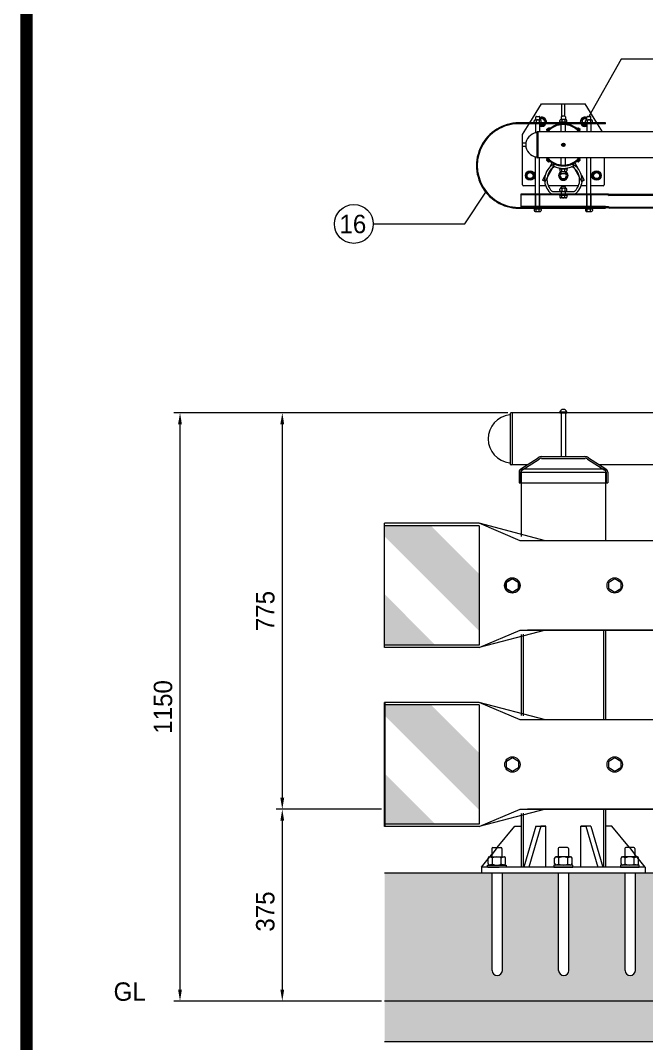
# Model space of a CAD drawing. Header units: millimetres. Extents: x 52484 to 62576, y 42216 to 49344.
# Drawn here: x 52772 to 53996, y 45557 to 47557 of the extents above; entities that cross this region are included whole.
import ezdxf
from ezdxf.enums import TextEntityAlignment as Align

# ---------------------------------------------------------------- set-up
doc = ezdxf.new("R2010")
doc.units = ezdxf.units.MM
doc.header["$MEASUREMENT"] = 0
doc.layers.get('0').update_dxf_attribs({"lineweight": 13})
for name, color, linetype in [('CX-BORD', 3, 'Continuous'), ('CX-BORD-LIN1', 4, 'Continuous'), ('CX-BORD-TEX1', 7, 'Continuous'), ('CX-BORD-TEX2', 6, 'Continuous'), ('CX-BORD-TEX3', 4, 'Continuous'), ('D3', 7, 'Continuous')]:
    doc.layers.add(name, color=color, linetype=linetype)
for name, color, linetype, lineweight in [('레일보강판', 7, 'Continuous', 13), ('반사지', 2, 'Continuous', 9), ('숨은선', 252, 'Continuous', 9), ('지시선', 1, 'Continuous', 9)]:
    doc.layers.add(name, color=color, linetype=linetype, lineweight=lineweight)
doc.styles.add('T25', font='')
doc.styles.add('TB_TEXT', font='')
doc.styles.get('T25').set_extended_font_data('Dotum')
doc.styles.get('TB_TEXT').set_extended_font_data('Gulim')

# ---------------------------------------------------------------- blocks, each defined once
blk = doc.blocks.new('CXBLKA1')
at = {"layer": 'CX-BORD-LIN1', "const_width": 2}
blk.add_lwpolyline([(821, 20), (25, 20), (25, 574), (821, 574)], close=True, dxfattribs=at)
at = {"layer": 'CX-BORD-TEX1', "style": 'T25'}
blk.add_attdef('UD_TITLE', text='', height=10, dxfattribs=at).set_placement((423, 553), align=Align.MIDDLE_CENTER)
at = {"layer": 'CX-BORD-TEX1', "style": 'T25', "width": 0.8, "flags": 4}
blk.add_attdef('EI_NAME', (69.69, 43.65), '', height=6, dxfattribs=at)
at = {"layer": 'CX-BORD-TEX1', "style": 'T25', "flags": 4}
blk.add_attdef('CI_NAME', text='', height=5, dxfattribs=at).set_placement((85, 28), align=Align.MIDDLE_CENTER)
at = {"layer": 'CX-BORD-TEX2', "style": 'T25'}
blk.add_attdef('PI_CNAME', text='', height=5, dxfattribs=at).set_placement((40, 552), align=Align.BOTTOM_LEFT)
blk.add_attdef('UD_SUBTITLE', text='', height=7, dxfattribs=at).set_placement((423, 538), align=Align.MIDDLE_CENTER)
at = {"layer": 'CX-BORD-TEX3', "style": 'T25'}
blk.add_attdef('UD_CDNAME', text='', height=4, dxfattribs=at).set_placement((42, 544), align=Align.BOTTOM_LEFT)
at = {"layer": 'CX-BORD-TEX3'}
for tag, height, style, p in [('DC_RNUM4', 3, 'T25', (320, 52)), ('DC_RDATE4', 3.5, 'T25', (353, 52.5)), ('DC_RAPP4', 3.5, 'T25', (510, 52.5)), ('DC_RCHK4', 3.5, 'T25', (550, 52.5)), ('DC_RDGN4', 3.5, 'T25', (590, 52.5)), ('PI_TITLE', 4.5, 'T25', (243, 50)), ('UD_CDIST', 4.5, 'T25', (676, 50)), ('DC_RDATE3', 3.5, 'T25', (353, 45.4)), ('DC_RAPP3', 3.5, 'T25', (510, 45.4)), ('DC_RCHK3', 3.5, 'T25', (550, 45.4)), ('DC_RDGN3', 3.5, 'T25', (590, 45.4)), ('FI_NAME', 4.5, 'T25', (781, 44.87)), ('DC_RNUM3', 3, 'T25', (320, 45)), ('PI_CDNAME', 4.5, 'T25', (243, 38)), ('DC_RDATE2', 3.5, 'T25', (353, 38.5)), ('DC_RAPP2', 3.5, 'T25', (510, 38.5)), ('DC_RCHK2', 3.5, 'T25', (550, 38.5)), ('DC_RDGN2', 3.5, 'T25', (590, 38.5)), ('DA_HSCALE', 4.5, 'T25', (658.5, 38)), ('DA_VSCALE', 4.5, 'T25', (693, 38)), ('DI_TITLE', 4.5, 'T25', (781, 37.87)), ('DC_RNUM2', 3, 'T25', (320, 38)), ('DC_RNUM1', 3, 'T25', (320, 31)), ('DC_RDATE1', 3.5, 'T25', (353, 31.5)), ('DC_RAPP1', 3.5, 'T25', (510, 31.5)), ('DC_RCHK1', 3.5, 'TB_TEXT', (550, 31.5)), ('DC_RDGN1', 3.5, 'TB_TEXT', (590, 31.5)), ('DI_SUBTITLE', 3.5, 'T25', (781, 30.87)), ('PA_CCLASS', 4.5, 'T25', (204, 26.5)), ('PI_STAGE', 4.5, 'T25', (283, 26.5)), ('DI_DRWNO', 4.5, 'T25', (676, 26.5))]:
    blk.add_attdef(tag, text='', height=height, dxfattribs=dict(at, style=style)).set_placement(p, align=Align.MIDDLE_CENTER)
at = {"layer": 'CX-BORD-TEX3', "style": 'T25'}
for tag, p in [('DC_RDES4', (377, 52.5)), ('DC_RDES3', (377, 45.4)), ('DC_RDES2', (377, 38.5)), ('DC_RDES1', (377, 31.5))]:
    blk.add_attdef(tag, text='', height=3.5, dxfattribs=at).set_placement(p, align=Align.MIDDLE_LEFT)
at = {"layer": 'CX-BORD-TEX3', "style": 'T25', "flags": 1}
for tag, p in [('PI_ID', (24, 16)), ('PI_CCODE', (31, 16)), ('PA_DSDATE', (47, 16)), ('PA_DEDATE', (64, 16)), ('PA_CSDATE', (81, 16)), ('PA_CEDATE', (98, 16)), ('PA_CFDATE', (114, 16)), ('EI_ENAME', (132, 16)), ('EI_DEPT', (146, 16)), ('EI_PERSON', (158, 16)), ('EI_EMAIL', (174, 16)), ('CI_CATEG', (189, 16)), ('CI_ROLE', (204, 16)), ('CI_ONAME', (216, 16)), ('CI_ADDR', (232, 16)), ('CI_TEL', (246, 16)), ('CI_FAX', (257, 16)), ('CI_HPADDR', (270, 16)), ('CI_CODE', (287, 16)), ('CI_DEPT', (300, 16)), ('CI_PERSON', (312, 16)), ('CI_EMAIL', (329, 16)), ('CI_PROLE', (342, 16)), ('DI_MANCODE', (357, 16)), ('DI_CATEG', (377, 16)), ('DI_LDATE', (392, 16)), ('DI_PCLASS', (407, 16)), ('DI_MMCLASS', (424, 16)), ('DI_MSCLASS', (443, 16)), ('DI_ECLASS', (462, 16)), ('DI_FNAME', (478, 16)), ('DC_ONAME', (493, 16)), ('DC_NNAME', (510, 16)), ('FI_CODE', (529, 16)), ('FI_CLASS', (545, 16)), ('FI_ICODE1', (563, 16)), ('FI_ICODE2', (581, 16)), ('------------', (597, 16))]:
    blk.add_attdef(tag, p, '', height=2, dxfattribs=at)

msp = doc.modelspace()

# ---------------------------------------------------------------- hatches: boundary and pattern name
at = {"layer": '반사지', "lineweight": 9}
h = msp.add_hatch(color=256, dxfattribs=at)
h.paths.add_polyline_path([(53583.3, 46335.8), (53484, 46335.8), (53484, 46435.2)])
h.paths.add_polyline_path([(53484, 46568.8), (53575, 46568.8), (53669, 46474.7), (53669, 46363.3), (53484, 46548.3)])
h = msp.add_hatch(color=256, dxfattribs=at)
h.paths.add_polyline_path([(53583.3, 45985.8), (53484, 45985.8), (53484, 46085.2)])
h.paths.add_polyline_path([(53484, 46218.8), (53575, 46218.8), (53669, 46124.7), (53669, 46013.3), (53484, 46198.3)])
at = {"layer": '숨은선'}
h = msp.add_hatch(dxfattribs=at)
h.set_pattern_fill('AR-CONC', color=256, scale=30, style=0)
h.set_pattern_definition([(50, (984.88, 24472.34), (215.17805, -18.82564), [22.5, -247.5]), (355, (984.88, 24472.34), (-41.6254, 225.65764), [18, -198]), (100.45144, (1002.82, 24470.77), (173.55265, 206.832), [19.12206, -210.3426]), (46.1842, (984.88, 24532.34), (320.1724, -49.6558), [33.75, -371.25]), (96.63564, (1011.57, 24528.2), (280.3986, 292.2356), [28.6831, -315.5141]), (351.18416, (984.9, 24532.34), (280.3986, 292.2356), [27, -297]), (21, (1014.88, 24517.34), (179.0721, -120.78567), [22.5, -247.5]), (326, (1014.88, 24517.34), (72.9946, 217.545), [18, -198]), (71.45144, (1029.8, 24507.27), (252.0667, 96.75935), [19.12206, -210.3426]), (37.5, (984.885, 24472.34), (3.64796, 99.86816), [0, -195.6, 0, -201, 0, -198.75]), (7.5, (984.88, 24472.34), (78.92086, 118.32351), [0, -114.6, 0, -191.1, 0, -75.75]), (327.5, (917.985, 24472.34), (160.14673, -6.76646), [0, -75, 0, -234, 0, -310.5]), (317.5, (887.98, 24472.34), (174.95585, 30.0315), [0, -97.5, 0, -155.4, 0, -220.5])])
edge = h.paths.add_edge_path()
edge.add_line((56356.5, 45889.8), (53974.4, 45889.8))
edge.add_line((53974.4, 45889.8), (53974.4, 45699.8))
edge.add_arc((53964.4, 45699.8), 10, 180, 360, ccw=False)
edge.add_line((53954.4, 45699.8), (53954.4, 45889.8))
edge.add_line((53954.4, 45889.8), (53844.4, 45889.8))
edge.add_line((53844.4, 45889.8), (53844.4, 45699.8))
edge.add_arc((53834.4, 45699.8), 10, 180, 360, ccw=False)
edge.add_line((53824.4, 45699.8), (53824.4, 45889.8))
edge.add_line((53824.4, 45889.8), (53714.4, 45889.8))
edge.add_line((53714.4, 45889.8), (53714.4, 45699.8))
edge.add_arc((53704.4, 45699.8), 10, 180, 360, ccw=False)
edge.add_line((53694.4, 45699.8), (53694.4, 45889.8))
edge.add_line((53694.4, 45889.8), (53484, 45889.8))
edge.add_line((53484, 45889.8), (53484, 45639.8))
edge.add_line((53484, 45639.8), (56356.5, 45639.8))
edge.add_line((56356.5, 45639.8), (56356.5, 45889.8))
edge = h.paths.add_edge_path()
edge.add_line((56694.4, 45889.8), (56356.5, 45889.8))
edge.add_line((56356.5, 45889.8), (56356.5, 45639.8))
edge.add_line((56356.5, 45639.8), (60534.5, 45639.8))
edge.add_line((60534.5, 45639.8), (60534.5, 45889.8))
edge.add_line((60534.5, 45889.8), (56974.4, 45889.8))
edge.add_line((56974.4, 45889.8), (56974.4, 45699.8))
edge.add_arc((56964.4, 45699.8), 10, 180, 360, ccw=False)
edge.add_line((56954.4, 45699.8), (56954.4, 45889.8))
edge.add_line((56954.4, 45889.8), (56844.4, 45889.8))
edge.add_line((56844.4, 45889.8), (56844.4, 45699.8))
edge.add_arc((56834.4, 45699.8), 10, 180, 360, ccw=False)
edge.add_line((56824.4, 45699.8), (56824.4, 45889.8))
edge.add_line((56824.4, 45889.8), (56714.4, 45889.8))
edge.add_line((56714.4, 45889.8), (56714.4, 45699.8))
edge.add_arc((56704.4, 45699.8), 10, 180, 360, ccw=False)
edge.add_line((56694.4, 45699.8), (56694.4, 45889.8))
h = msp.add_hatch(dxfattribs=at)
h.set_pattern_fill('ANSI36', color=256, scale=150, style=0)
h.set_pattern_definition([(45, (984.885, 24472.338), (9.943689, 36.4601934), [46.875, -9.375, 0, -9.375])])
h.paths.add_polyline_path([(60534.5, 45639.8), (56356.5, 45639.8), (56356.5, 45559.8), (60534.5, 45559.8)])
h.paths.add_polyline_path([(53484, 45639.8), (53484, 45559.8), (56356.5, 45559.8), (56356.5, 45639.8)])

# ---------------------------------------------------------------- linework, layer by layer
at = {"color": 7}
for p, q in [((53767.9, 47356.6, 0), (53791.1, 47393.7, 0)), ((53791.1, 47393.7, 0), (53876.1, 47393.7, 0)), ((53830.6, 47369.4, 0), (53830.6, 47393.7, 0)), ((53830.6, 47393.7, 0), (53836.6, 47393.7, 0)), ((53836.6, 47369.4, 0), (53836.6, 47393.7, 0)), ((53899.3, 47356.6, 0), (53876.1, 47393.7, 0)), ((53795.4, 47366.2, 0), (53787.5, 47366.2, 0)), ((53799.8, 47358.7, 0), (53795.4, 47366.2, 0)), ((53838.6, 47363.1, 0), (53828.7, 47363.1, 0)), ((53829.6, 47368.4, 0), (53831.1, 47369.9, 0)), ((53829.6, 47368.4, 0), (53829.6, 47363.1, 0)), ((53836.1, 47369.9, 0), (53831.1, 47369.9, 0)), ((53837.6, 47368.4, 0), (53836.1, 47369.9, 0)), ((53837.6, 47368.4, 0), (53837.6, 47363.1, 0)), ((53867.4, 47358.7, 0), (53871.8, 47366.2, 0)), ((53871.8, 47366.2, 0), (53879.5, 47366.2, 0)), ((53753.6, 47333.7, 0), (53766.9, 47355, 0)), ((53787.5, 47351.2, 0), (53795.4, 47351.2, 0)), ((53795.4, 47351.2, 0), (53797.6, 47355, 0)), ((53798.5, 47356.6, 0), (53799.8, 47358.7, 0)), ((53800.9, 47343.6, 0), (53803.9, 47346.6, 0)), ((53801.9, 47341.8, 0), (53800.9, 47342.8, 0)), ((53802.9, 47342.8, 0), (53801.8, 47344, 0)), ((53801.9, 47341.8, 0), (53805.7, 47345.6, 0)), ((53804.6, 47344.5, 0), (53803.5, 47345.7, 0)), ((53805.7, 47345.6, 0), (53804.7, 47346.6, 0)), ((53807.6, 47347, 0), (53808.2, 47346.2, 0)), ((53841.1, 47358.1, 0), (53826.1, 47358.1, 0)), ((53826.1, 47358.1, 0), (53826.1, 47356.6, 0)), ((53826.1, 47356.6, 0), (53841.1, 47356.6, 0)), ((53826.9, 47358.9, 0), (53826.9, 47361.3, 0)), ((53829.6, 47354.8, 0), (53829.6, 47355, 0)), ((53829.6, 47339.1, 0), (53829.6, 47353.2, 0)), ((53830.6, 47362.2, 0), (53830.6, 47358.1, 0)), ((53830.6, 47356.6, 0), (53836.6, 47356.6, 0)), ((53836.8, 47362.2, 0), (53836.8, 47358.1, 0)), ((53837.6, 47354.8, 0), (53837.6, 47355, 0)), ((53837.6, 47339.1, 0), (53837.6, 47353.2, 0)), ((53840.4, 47358.9, 0), (53840.4, 47361.3, 0)), ((53841.1, 47356.6, 0), (53841.1, 47358.1, 0)), ((53859.6, 47347, 0), (53859, 47346.2, 0)), ((53861.5, 47345.6, 0), (53862.5, 47346.6, 0)), ((53865.3, 47341.8, 0), (53861.5, 47345.6, 0)), ((53862.6, 47344.5, 0), (53863.7, 47345.7, 0)), ((53866.3, 47343.6, 0), (53863.3, 47346.6, 0)), ((53864.3, 47342.8, 0), (53865.4, 47344, 0)), ((53865.3, 47341.8, 0), (53866.3, 47342.8, 0)), ((53868.6, 47356.6, 0), (53867.4, 47358.7, 0)), ((53871.8, 47351.2, 0), (53869.6, 47355, 0)), ((53879.2, 47351.2, 0), (53871.8, 47351.2, 0)), ((53910.2, 47339.1, 0), (53900.3, 47355, 0)), ((53753.6, 47235.7, 0), (53753.6, 47333.7, 0)), ((53800.5, 47340, 0), (53801.3, 47339.4, 0)), ((53866.7, 47340, 0), (53865.9, 47339.4, 0)), ((53760.3, 47316.7, 0), (53753.6, 47316.7, 0)), ((53753.6, 47310.7, 0), (53753.6, 47316.7, 0)), ((53760.3, 47310.7, 0), (53753.6, 47310.7, 0)), ((53800.5, 47287.4, 0), (53801.3, 47288, 0)), ((53801.9, 47285.6, 0), (53800.9, 47284.6, 0)), ((53800.9, 47283.7, 0), (53803.9, 47280.8, 0)), ((53802.9, 47284.5, 0), (53801.8, 47283.4, 0)), ((53801.9, 47285.6, 0), (53805.7, 47281.8, 0)), ((53804.6, 47282.8, 0), (53803.5, 47281.7, 0)), ((53829.6, 47274.2, 0), (53829.6, 47288.3, 0)), ((53837.6, 47274.2, 0), (53837.6, 47288.3, 0)), ((53865.3, 47285.6, 0), (53861.5, 47281.8, 0)), ((53862.6, 47282.8, 0), (53863.7, 47281.7, 0)), ((53866.3, 47283.7, 0), (53863.3, 47280.8, 0)), ((53864.3, 47284.5, 0), (53865.4, 47283.4, 0)), ((53865.3, 47285.6, 0), (53866.3, 47284.6, 0)), ((53866.7, 47287.4, 0), (53865.9, 47288, 0)), ((53913.6, 47288.3, 0), (53913.6, 47235.7, 0)), ((53811.8, 47267.7, 0), (53802, 47249.7, 0)), ((53805.7, 47281.8, 0), (53804.7, 47280.8, 0)), ((53811.3, 47278.8, 0), (53805.6, 47268.2, 0)), ((53807.6, 47280.3, 0), (53808.2, 47281.1, 0)), ((53816.3, 47276.2, 0), (53816, 47275.5, 0)), ((53826.1, 47267.6, 0), (53841.1, 47267.6, 0)), ((53826.1, 47266.1, 0), (53826.1, 47267.6, 0)), ((53841.1, 47266.1, 0), (53826.1, 47266.1, 0)), ((53826.9, 47265.3, 0), (53826.9, 47262.9, 0)), ((53829.6, 47267.6, 0), (53829.6, 47267.8, 0)), ((53830.6, 47262, 0), (53830.6, 47266.1, 0)), ((53836.8, 47262, 0), (53836.8, 47266.1, 0)), ((53837.6, 47267.6, 0), (53837.6, 47267.8, 0)), ((53840.4, 47265.3, 0), (53840.4, 47262.9, 0)), ((53841.1, 47267.6, 0), (53841.1, 47266.1, 0)), ((53850.9, 47276.2, 0), (53851.2, 47275.5, 0)), ((53855.4, 47267.7, 0), (53865.2, 47249.7, 0)), ((53855.9, 47278.8, 0), (53861.6, 47268.2, 0)), ((53859.6, 47280.3, 0), (53859, 47281.1, 0)), ((53861.5, 47281.8, 0), (53862.5, 47280.8, 0)), ((53764.3, 47261.2, 0), (53759.9, 47253.7, 0)), ((53759.9, 47253.7, 0), (53764.3, 47246.2, 0)), ((53772.9, 47261.2, 0), (53764.3, 47261.2, 0)), ((53764.3, 47246.2, 0), (53772.9, 47246.2, 0)), ((53777.3, 47253.7, 0), (53772.9, 47261.2, 0)), ((53772.9, 47246.2, 0), (53777.3, 47253.7, 0)), ((53798.2, 47254.6, 0), (53792.9, 47244.8, 0)), ((53797, 47242.5, 0), (53792.9, 47244.8, 0)), ((53824.9, 47253.7, 0), (53829.2, 47261.1, 0)), ((53829.3, 47246.2, 0), (53824.9, 47253.7, 0)), ((53838.6, 47261.1, 0), (53828.7, 47261.1, 0)), ((53837.9, 47246.2, 0), (53829.3, 47246.2, 0)), ((53829.6, 47258.6, 0), (53829.6, 47261.1, 0)), ((53829.6, 47258.6, 0), (53831.1, 47257.1, 0)), ((53836.1, 47257.1, 0), (53831.1, 47257.1, 0)), ((53837.6, 47258.6, 0), (53836.1, 47257.1, 0)), ((53837.6, 47258.6, 0), (53837.6, 47261.1, 0)), ((53842.3, 47253.7, 0), (53837.9, 47246.2, 0)), ((53838, 47261.1, 0), (53842.3, 47253.7, 0)), ((53869, 47254.6, 0), (53874.3, 47244.8, 0)), ((53870.2, 47242.5, 0), (53874.3, 47244.8, 0)), ((53889.9, 47253.7, 0), (53894.3, 47261.2, 0)), ((53894.3, 47246.2, 0), (53889.9, 47253.7, 0)), ((53894.3, 47261.2, 0), (53902.9, 47261.2, 0)), ((53902.9, 47246.2, 0), (53894.3, 47246.2, 0)), ((53902.9, 47261.2, 0), (53907.3, 47253.7, 0)), ((53907.3, 47253.7, 0), (53902.9, 47246.2, 0)), ((53779.5, 47233.7, 0), (53755.6, 47233.7, 0)), ((53798.8, 47233.7, 0), (53787.5, 47233.7, 0)), ((53863.3, 47233.7, 0), (53803.9, 47233.7, 0)), ((53826.8, 47224.5, 0), (53826.8, 47226.9, 0)), ((53838.5, 47228.7, 0), (53828.6, 47228.7, 0)), ((53829.6, 47228.7, 0), (53829.6, 47230.8, 0)), ((53830.5, 47227.8, 0), (53830.5, 47223.6, 0)), ((53836.1, 47232.3, 0), (53831.1, 47232.3, 0)), ((53836.7, 47227.8, 0), (53836.7, 47223.6, 0)), ((53837.6, 47228.7, 0), (53837.6, 47230.8, 0)), ((53840.3, 47224.5, 0), (53840.3, 47226.9, 0)), ((53879.2, 47233.7, 0), (53868.3, 47233.7, 0)), ((53911.6, 47233.7, 0), (53887.2, 47233.7, 0))]:
    msp.add_line(p, q, dxfattribs=at)
for p, q in [((53778.6, 47362.6, 0), (53788.5, 47362.6, 0)), ((53779.5, 47362.6, 0), (53779.5, 47367.9, 0)), ((53781, 47369.4, 0), (53786, 47369.4, 0)), ((53787.5, 47362.6, 0), (53787.5, 47367.9, 0)), ((53878.6, 47362.6, 0), (53888.5, 47362.6, 0)), ((53879.5, 47362.6, 0), (53879.5, 47367.9, 0)), ((53881, 47369.4, 0), (53886, 47369.4, 0)), ((53887.5, 47362.6, 0), (53887.5, 47367.9, 0)), ((53916.1, 47355, 0), (53751.1, 47355, 0)), ((53916.1, 47356.6, 0), (53752.1, 47356.6, 0)), ((53776.8, 47358.4, 0), (53776.8, 47360.8, 0)), ((53779.2, 47355, 0), (53779.2, 47337, 0)), ((53780.4, 47361.7, 0), (53780.4, 47357.4, 0)), ((53786.6, 47361.7, 0), (53786.6, 47357.4, 0)), ((53787.2, 47355, 0), (53787.2, 47339.1, 0)), ((53790.3, 47358.4, 0), (53790.3, 47360.8, 0)), ((53876.8, 47358.4, 0), (53876.8, 47360.8, 0)), ((53879.2, 47355, 0), (53879.2, 47339.1, 0)), ((53880.4, 47361.7, 0), (53880.4, 47357.4, 0)), ((53886.6, 47361.7, 0), (53886.6, 47357.4, 0)), ((53887.2, 47355, 0), (53887.2, 47339.1, 0)), ((53890.3, 47358.4, 0), (53890.3, 47360.8, 0)), ((53916.1, 47355, 0), (53916.1, 47356.6, 0)), ((53781.5, 47338.1, 0), (53781.5, 47289.3, 0)), ((53781.5, 47337.9, 0), (53781.5, 47289.5, 0)), ((59884.7, 47339.1, 0), (53782.5, 47339.1, 0)), ((53783.6, 47339.1, 0), (53783.6, 47288.3, 0)), ((53800.4, 47340, 0), (53801.1, 47339.4, 0)), ((53779.2, 47218, 0), (53779.2, 47290.3, 0)), ((59884.7, 47288.3, 0), (53782.5, 47288.3, 0)), ((53787.2, 47218, 0), (53787.2, 47288.3, 0)), ((53879.2, 47218, 0), (53879.2, 47288.3, 0)), ((53887.2, 47218, 0), (53887.2, 47288.3, 0)), ((53812.6, 47222.7, 0), (53854.6, 47222.7, 0)), ((53751.1, 47191.4, 0), (53751.1, 47218, 0)), ((53751.1, 47218, 0), (53921, 47218, 0)), ((53812.6, 47218, 0), (53854.6, 47218, 0)), ((53921, 47218, 0), (53924, 47216.4, 0)), ((56743, 47216.4, 0), (53924, 47216.4, 0)), ((53751.1, 47191.4, 0), (53916, 47191.4, 0)), ((53752.1, 47189.8, 0), (53916, 47189.8, 0)), ((53776.1, 47189.8, 0), (53776.1, 47188.3, 0)), ((53776.1, 47189.8, 0), (53791.1, 47189.8, 0)), ((53776.1, 47188.3, 0), (53791.1, 47188.3, 0)), ((53776.8, 47187.5, 0), (53776.8, 47185.1, 0)), ((53778.6, 47183.3, 0), (53788.5, 47183.3, 0)), ((53780.4, 47184.1, 0), (53780.4, 47188.3, 0)), ((53786.6, 47184.1, 0), (53786.6, 47188.3, 0)), ((53790.3, 47187.5, 0), (53790.3, 47185.1, 0)), ((53791.1, 47189.8, 0), (53791.1, 47188.3, 0)), ((53876.1, 47189.8, 0), (53876.1, 47188.3, 0)), ((53876.1, 47189.8, 0), (53891.1, 47189.8, 0)), ((53876.1, 47188.3, 0), (53891.1, 47188.3, 0)), ((53876.8, 47187.5, 0), (53876.8, 47185.1, 0)), ((53878.6, 47183.3, 0), (53888.5, 47183.3, 0)), ((53880.4, 47184.1, 0), (53880.4, 47188.3, 0)), ((53886.6, 47184.1, 0), (53886.6, 47188.3, 0)), ((53890.3, 47187.5, 0), (53890.3, 47185.1, 0)), ((53891.1, 47189.8, 0), (53891.1, 47188.3, 0)), ((53916, 47191.4, 0), (53921, 47191.4, 0)), ((53916, 47191.4, 0), (53916, 47189.8, 0)), ((53921, 47191.4, 0), (53924, 47189.8, 0)), ((56743, 47189.8, 0), (53924, 47189.8, 0)), ((53729.3, 46787.8, 0), (53729.3, 46690.2, 0)), ((53729.3, 46787.3, 0), (53729.3, 46690.5, 0)), ((60534.5, 46789.8, 0), (53731.3, 46789.8, 0)), ((53733.6, 46789.8, 0), (53733.6, 46688.2, 0)), ((53791.5, 46704.1, 0), (53875.7, 46704.1, 0)), ((53762.6, 46688.2, 0), (53731.3, 46688.2, 0)), ((53750.7, 46680.6, 0), (53784.4, 46702, 0)), ((53882.8, 46702, 0), (53916.5, 46680.6, 0)), ((56762.6, 46688.2, 0), (53904.6, 46688.2, 0)), ((53746.9, 46673.7, 0), (53746.9, 46653.2, 0)), ((53751, 46669.8, 0), (53751, 46547.8, 0)), ((53916.2, 46669.8, 0), (53916.2, 46539.8, 0)), ((53920.3, 46673.7, 0), (53920.3, 46653.2, 0)), ((53746.9, 46653.2, 0), (53920.3, 46653.2, 0)), ((53751, 46651.8, 0), (53751, 46547.8, 0)), ((53916.2, 46651.7, 0), (53916.2, 46539.8, 0)), ((53484, 46330.8, 0), (53484, 46573.8, 0)), ((53669, 46568.8, 0), (53669, 46335.8, 0)), ((60506.8, 46539.8, 0), (53748.6, 46539.8, 0)), ((53721.9, 46459, 0), (53733.6, 46465.8, 0)), ((53721.9, 46459, 0), (53733.6, 46465.8, 0)), ((53722.3, 46459, 0), (53734, 46465.8, 0)), ((53722.3, 46459, 0), (53734, 46465.8, 0)), ((53733.6, 46465.8, 0), (53745.3, 46459, 0)), ((53733.6, 46465.8, 0), (53745.3, 46459, 0)), ((53734, 46465.8, 0), (53745.7, 46459, 0)), ((53734, 46465.8, 0), (53745.7, 46459, 0)), ((53922.3, 46459, 0), (53934, 46465.8, 0)), ((53922.3, 46459, 0), (53934, 46465.8, 0)), ((53922.3, 46459, 0), (53934, 46465.8, 0)), ((53922.3, 46459, 0), (53934, 46465.8, 0)), ((53934, 46465.8, 0), (53945.7, 46459, 0)), ((53934, 46465.8, 0), (53945.7, 46459, 0)), ((53934, 46465.8, 0), (53945.7, 46459, 0)), ((53934, 46465.8, 0), (53945.7, 46459, 0)), ((53721.9, 46445.5, 0), (53721.9, 46459, 0)), ((53721.9, 46445.5, 0), (53721.9, 46459, 0)), ((53733.6, 46438.8, 0), (53721.9, 46445.5, 0)), ((53733.6, 46438.8, 0), (53721.9, 46445.5, 0)), ((53722.3, 46445.5, 0), (53722.3, 46459, 0)), ((53722.3, 46445.5, 0), (53722.3, 46459, 0)), ((53734, 46438.8, 0), (53722.3, 46445.5, 0)), ((53734, 46438.8, 0), (53722.3, 46445.5, 0)), ((53745.3, 46445.5, 0), (53733.6, 46438.8, 0)), ((53745.3, 46445.5, 0), (53733.6, 46438.8, 0)), ((53745.7, 46445.5, 0), (53734, 46438.8, 0)), ((53745.7, 46445.5, 0), (53734, 46438.8, 0)), ((53745.3, 46459, 0), (53745.3, 46445.5, 0)), ((53745.3, 46459, 0), (53745.3, 46445.5, 0)), ((53745.7, 46459, 0), (53745.7, 46445.5, 0)), ((53745.7, 46459, 0), (53745.7, 46445.5, 0)), ((53922.3, 46445.5, 0), (53922.3, 46459, 0)), ((53922.3, 46445.5, 0), (53922.3, 46459, 0)), ((53922.3, 46445.5, 0), (53922.3, 46459, 0)), ((53922.3, 46445.5, 0), (53922.3, 46459, 0)), ((53934, 46438.8, 0), (53922.3, 46445.5, 0)), ((53934, 46438.8, 0), (53922.3, 46445.5, 0)), ((53934, 46438.8, 0), (53922.3, 46445.5, 0)), ((53934, 46438.8, 0), (53922.3, 46445.5, 0)), ((53945.7, 46445.5, 0), (53934, 46438.8, 0)), ((53945.7, 46445.5, 0), (53934, 46438.8, 0)), ((53945.7, 46445.5, 0), (53934, 46438.8, 0)), ((53945.7, 46445.5, 0), (53934, 46438.8, 0)), ((53945.7, 46459, 0), (53945.7, 46445.5, 0)), ((53945.7, 46459, 0), (53945.7, 46445.5, 0)), ((53945.7, 46459, 0), (53945.7, 46445.5, 0)), ((53945.7, 46459, 0), (53945.7, 46445.5, 0)), ((60550.4, 46364.8, 0), (53763.7, 46364.8, 0)), ((53916.2, 46364.8, 0), (53916.2, 46189.8, 0)), ((53751, 46356.7, 0), (53751, 46197.9, 0)), ((53669, 46218.8, 0), (53669, 45985.8, 0)), ((60496.8, 46189.8, 0), (53748.6, 46189.8, 0)), ((53722.3, 46109, 0), (53734, 46115.8, 0)), ((53722.3, 46109, 0), (53734, 46115.8, 0)), ((53722.3, 46095.5, 0), (53722.3, 46109, 0)), ((53722.3, 46095.5, 0), (53722.3, 46109, 0)), ((53734, 46115.8, 0), (53745.7, 46109, 0)), ((53734, 46115.8, 0), (53745.7, 46109, 0)), ((53745.7, 46109, 0), (53745.7, 46095.5, 0)), ((53745.7, 46109, 0), (53745.7, 46095.5, 0)), ((53922.3, 46109, 0), (53934, 46115.8, 0)), ((53922.3, 46109, 0), (53934, 46115.8, 0)), ((53922.3, 46095.5, 0), (53922.3, 46109, 0)), ((53922.3, 46095.5, 0), (53922.3, 46109, 0)), ((53934, 46115.8, 0), (53945.7, 46109, 0)), ((53934, 46115.8, 0), (53945.7, 46109, 0)), ((53945.7, 46109, 0), (53945.7, 46095.5, 0)), ((53945.7, 46109, 0), (53945.7, 46095.5, 0)), ((53734, 46088.8, 0), (53722.3, 46095.5, 0)), ((53734, 46088.8, 0), (53722.3, 46095.5, 0)), ((53745.7, 46095.5, 0), (53734, 46088.8, 0)), ((53745.7, 46095.5, 0), (53734, 46088.8, 0)), ((53934, 46088.8, 0), (53922.3, 46095.5, 0)), ((53934, 46088.8, 0), (53922.3, 46095.5, 0)), ((53945.7, 46095.5, 0), (53934, 46088.8, 0)), ((53945.7, 46095.5, 0), (53934, 46088.8, 0)), ((53751, 46006.7, 0), (53751, 45901.8, 0)), ((60534.5, 46014.8, 0), (53763.7, 46014.8, 0)), ((53916.2, 46014.8, 0), (53916.2, 45901.8, 0)), ((53704.5, 45939.8, 0), (53738.6, 45981.8, 0)), ((53738.6, 45981.8, 0), (53750.8, 45981.8, 0)), ((53779.8, 45981.8, 0), (53756.1, 45901.8, 0)), ((53789.5, 45981.8, 0), (53765.9, 45901.8, 0)), ((53779.8, 45981.8, 0), (53799.5, 45981.8, 0)), ((53799.5, 45981.8, 0), (53789.5, 45981.8, 0)), ((53799.5, 45901.8, 0), (53799.5, 45981.8, 0)), ((53867.7, 45901.8, 0), (53867.7, 45981.8, 0)), ((53887.4, 45981.8, 0), (53867.7, 45981.8, 0)), ((53867.7, 45981.8, 0), (53877.7, 45981.8, 0)), ((53877.7, 45981.8, 0), (53901.3, 45901.8, 0)), ((53887.4, 45981.8, 0), (53911, 45901.8, 0)), ((53928.6, 45981.8, 0), (53916.4, 45981.8, 0)), ((53962.7, 45939.8, 0), (53928.6, 45981.8, 0)), ((53689.8, 45921.8, 0), (53693.6, 45926.4, 0)), ((53693.6, 45937.8, 0), (53693.6, 45921.8, 0)), ((53695.6, 45939.8, 0), (53711.6, 45939.8, 0)), ((53713.6, 45937.8, 0), (53713.6, 45921.8, 0)), ((53823.6, 45937.8, 0), (53823.6, 45921.8, 0)), ((53841.6, 45939.8, 0), (53825.6, 45939.8, 0)), ((53843.6, 45937.8, 0), (53843.6, 45921.8, 0)), ((53953.6, 45937.8, 0), (53953.6, 45921.8, 0)), ((53971.6, 45939.8, 0), (53955.6, 45939.8, 0)), ((53973.6, 45937.8, 0), (53973.6, 45921.8, 0)), ((53977.3, 45921.8, 0), (53973.6, 45926.4, 0)), ((53673.6, 45901.8, 0), (53686.6, 45917.8, 0)), ((53685.1, 45905.8, 0), (53722.1, 45905.8, 0)), ((53685.1, 45901.8, 0), (53685.1, 45905.8, 0)), ((53686.6, 45908.5, 0), (53686.6, 45919.1, 0)), ((53689.3, 45921.8, 0), (53717.9, 45921.8, 0)), ((53694.8, 45907.6, 0), (53694.8, 45920, 0)), ((53712.3, 45907.6, 0), (53712.3, 45920, 0)), ((53720.6, 45908.5, 0), (53720.6, 45919.1, 0)), ((53722.1, 45905.8, 0), (53722.1, 45901.8, 0)), ((53852.1, 45905.8, 0), (53815.1, 45905.8, 0)), ((53815.1, 45905.8, 0), (53815.1, 45901.8, 0)), ((53816.6, 45908.5, 0), (53816.6, 45919.1, 0)), ((53847.9, 45921.8, 0), (53819.3, 45921.8, 0)), ((53824.8, 45907.6, 0), (53824.8, 45920, 0)), ((53842.3, 45907.6, 0), (53842.3, 45920, 0)), ((53850.6, 45908.5, 0), (53850.6, 45919.1, 0)), ((53852.1, 45901.8, 0), (53852.1, 45905.8, 0)), ((53982.1, 45905.8, 0), (53945.1, 45905.8, 0)), ((53945.1, 45905.8, 0), (53945.1, 45901.8, 0)), ((53946.6, 45908.5, 0), (53946.6, 45919.1, 0)), ((53977.9, 45921.8, 0), (53949.3, 45921.8, 0)), ((53954.8, 45907.6, 0), (53954.8, 45920, 0)), ((53972.3, 45907.6, 0), (53972.3, 45920, 0)), ((53980.6, 45908.5, 0), (53980.6, 45919.1, 0)), ((53993.6, 45901.8, 0), (53980.6, 45917.8, 0)), ((53982.1, 45901.8, 0), (53982.1, 45905.8, 0)), ((60534.5, 45889.8, 0), (53484, 45889.8, 0)), ((53993.6, 45901.8, 0), (53673.6, 45901.8, 0)), ((53673.6, 45901.8, 0), (53673.6, 45889.8, 0)), ((53722.1, 45901.8, 0), (53685.1, 45901.8, 0)), ((53686.2, 45901.8, 0), (53707.8, 45901.8, 0)), ((53686.2, 45901.8, 0), (53707.8, 45901.8, 0)), ((53686.2, 45901.8, 0), (53707.8, 45901.8, 0)), ((53694.4, 45699.8, 0), (53694.4, 45889.8, 0)), ((53714.4, 45699.8, 0), (53714.4, 45889.8, 0)), ((53815.1, 45901.8, 0), (53852.1, 45901.8, 0)), ((53824.4, 45699.8, 0), (53824.4, 45889.8, 0)), ((53851, 45901.8, 0), (53829.4, 45901.8, 0)), ((53851, 45901.8, 0), (53829.4, 45901.8, 0)), ((53851, 45901.8, 0), (53829.4, 45901.8, 0)), ((53844.4, 45699.8, 0), (53844.4, 45889.8, 0)), ((53945.1, 45901.8, 0), (53982.1, 45901.8, 0)), ((53954.4, 45699.8, 0), (53954.4, 45889.8, 0)), ((53981, 45901.8, 0), (53959.4, 45901.8, 0)), ((53981, 45901.8, 0), (53959.4, 45901.8, 0)), ((53981, 45901.8, 0), (53959.4, 45901.8, 0)), ((53974.4, 45699.8, 0), (53974.4, 45889.8, 0)), ((53993.6, 45901.8, 0), (53993.6, 45889.8, 0)), ((60534.5, 45639.8, 0), (53484, 45639.8, 0)), ((60534.5, 45559.8, 0), (53484, 45559.8, 0))]:
    msp.add_line(p, q)
at = {"linetype": 'ByBlock'}
for p, q in [((53830.3, 47313.8, 0), (53832.2, 47313.8, 0)), ((53830.3, 47313.5, 0), (53832.2, 47313.5, 0)), ((53833.5, 47315, 0), (53833.5, 47317, 0)), ((53833.5, 47312.3, 0), (53833.5, 47310.4, 0)), ((53833.7, 47315, 0), (53833.7, 47317, 0)), ((53833.7, 47312.3, 0), (53833.7, 47310.4, 0)), ((53836.9, 47313.8, 0), (53834.9, 47313.8, 0)), ((53836.9, 47313.5, 0), (53834.9, 47313.5, 0))]:
    msp.add_line(p, q, dxfattribs=at)
at = {"color": 251}
for p, q in [((53811.8, 47267.7, 0), (53816, 47275.5, 0)), ((53851.2, 47275.5, 0), (53855.4, 47267.7, 0)), ((53797, 47242.5, 0), (53797.9, 47242, 0)), ((53802, 47249.7, 0), (53797.9, 47242, 0)), ((53865.2, 47249.7, 0), (53869.3, 47242, 0)), ((53870.2, 47242.5, 0), (53869.3, 47242, 0)), ((53829.6, 47222.7, 0), (53829.6, 47218, 0)), ((53837.6, 47218, 0), (53837.6, 47222.7, 0)), ((53779.2, 47218, 0), (53779.2, 47189.8, 0)), ((53787.2, 47189.8, 0), (53787.2, 47218, 0)), ((53879.2, 47218, 0), (53879.2, 47189.8, 0)), ((53887.2, 47189.8, 0), (53887.2, 47218, 0))]:
    msp.add_line(p, q, dxfattribs=at)
at = {"color": 1}
for p, q in [((53725.3, 46789.8, 0), (53072, 46789.8, 0)), ((53444.3, 46789.8, 0), (53272, 46789.8, 0)), ((53084, 45662.3, 0), (53084, 46767.3, 0)), ((53284, 46767.3, 0), (53284, 46037.3, 0)), ((53441.2, 46014.8, 0), (53272, 46014.8, 0)), ((53478, 46014.8, 0), (53272, 46014.8, 0)), ((53284, 45992.3, 0), (53284, 45662.3, 0)), ((53478, 45639.8, 0), (53072, 45639.8, 0)), ((53478, 45639.8, 0), (53272, 45639.8, 0))]:
    msp.add_line(p, q, dxfattribs=at)
at = {"color": 0, "ltscale": 5}
for p, q in [((53669, 46573.8, 0), (53484, 46573.8, 0)), ((53799, 46539.8, 0), (53669, 46573.8, 0)), ((53799, 46364.8, 0), (53669, 46330.8, 0)), ((53669, 46330.8, 0), (53484, 46330.8, 0)), ((53669, 46223.8, 0), (53484, 46223.8, 0)), ((53799, 46189.8, 0), (53669, 46223.8, 0)), ((53799, 46014.8, 0), (53669, 45980.8, 0)), ((53669, 45980.8, 0), (53484, 45980.8, 0))]:
    msp.add_line(p, q, dxfattribs=at)
at = {"color": 0, "lineweight": 9, "ltscale": 5}
for p, q in [((53669, 46568.8, 0), (53484, 46568.8, 0)), ((53669, 46335.8, 0), (53484, 46335.8, 0)), ((53669, 46218.8, 0), (53484, 46218.8, 0)), ((53669, 45985.8, 0), (53484, 45985.8, 0))]:
    msp.add_line(p, q, dxfattribs=at)
for centre, radius in [((53833.6, 47313.7, 0), 3.5), ((53833.6, 47313.7, 0), 3.31), ((53733.6, 46452.3, 0), 15), ((53734, 46452.3, 0), 15), ((53934, 46452.3, 0), 15), ((53934, 46452.3, 0), 15), ((53734, 46102.3, 0), 15), ((53934, 46102.3, 0), 15)]:
    msp.add_circle(centre, radius)
at = {"color": 7}
for centre, radius in [((53768.6, 47253.7, 0), 9.25), ((53898.6, 47253.7, 0), 9.25), ((53768.6, 47253.7, 0), 6), ((53898.6, 47253.7, 0), 6)]:
    msp.add_circle(centre, radius, dxfattribs=at)
for centre, radius, start, end in [((53778.6, 47360.8, 0), 1.8, 90, 180), ((53778, 47358.8, 0), 3.75, 50.0886, 85.0279), ((53781, 47367.9, 0), 1.5, 90, 180), ((53783.5, 47356.7, 0), 5.91, 58.4504, 121.5496), ((53786, 47367.9, 0), 1.5, 0, 90), ((53789, 47358.8, 0), 3.75, 94.9721, 129.9114), ((53788.5, 47360.8, 0), 1.8, 0, 90), ((53878.6, 47360.8, 0), 1.8, 90, 180), ((53878, 47358.8, 0), 3.75, 50.0886, 85.0279), ((53881, 47367.9, 0), 1.5, 90, 180), ((53883.5, 47356.7, 0), 5.91, 58.4504, 121.5496), ((53886, 47367.9, 0), 1.5, 0, 90), ((53889, 47358.8, 0), 3.75, 94.9721, 129.9114), ((53888.5, 47360.8, 0), 1.8, 0, 90), ((53747.2, 47273.2, 0), 83.5, 86.6434, 273.3687), ((53747.1, 47273.2, 0), 81.9, 87.1693, 272.8074), ((53778.6, 47358.4, 0), 1.81, 179.9449, 262.4314), ((53778, 47360.3, 0), 3.77, 275.3415, 310.1988), ((53783.5, 47362.5, 0), 5.91, 238.4504, 301.5496), ((53789, 47360.3, 0), 3.77, 229.8012, 264.6585), ((53788.5, 47358.4, 0), 1.8, 270, 270.6513), ((53788.5, 47358.4, 0), 1.81, 277.5686, 0.0551), ((53878.6, 47358.4, 0), 1.81, 179.9449, 262.4314), ((53878, 47360.3, 0), 3.77, 275.3415, 310.1988), ((53883.5, 47362.5, 0), 5.91, 238.4504, 301.5496), ((53889, 47360.3, 0), 3.77, 229.8012, 264.6585), ((53888.5, 47358.4, 0), 1.8, 270, 270.6513), ((53888.5, 47358.4, 0), 1.81, 277.5686, 0.0551), ((53783.8, 47313.7, 0), 23.7, 97.0246, 262.9754), ((53780.8, 47337.9, 0), 0.666, 277.0645, 360), ((53782.5, 47338.1, 0), 1, 90, 180), ((53780.8, 47289.5, 0), 0.666, 0, 82.9355), ((53782.5, 47289.3, 0), 1, 180, 270), ((53831.8, 47245.2, 0), 35, 123.6447, 180), ((53831.8, 47245.2, 0), 30.2, 123.6447, 180), ((53816.5, 47268.2, 0), 7.25, 69.3811, 123.6447), ((53816.5, 47268.2, 0), 2.5, 69.3811, 123.6447), ((53833.6, 47313.7, 0), 46, 249.3811, 290.6189), ((53833.6, 47313.7, 0), 41.3, 249.3811, 290.6189), ((53850.7, 47268.2, 0), 7.25, 56.3553, 110.6189), ((53850.7, 47268.2, 0), 2.5, 56.3553, 110.6189), ((53835.3, 47245.2, 0), 30.2, 0, 56.3553), ((53835.3, 47245.2, 0), 34.9, 360, 56.3553), ((53831.8, 47245.2, 0), 34.9, 180, 226.0724), ((53831.8, 47245.2, 0), 30.2, 180, 226.0724), ((53835.3, 47245.2, 0), 30.2, 313.9276, 0), ((53835.3, 47245.2, 0), 35, 313.9276, 0), ((53812.6, 47225.2, 0), 2.5, 226.0724, 270), ((53854.6, 47225.2, 0), 2.5, 270, 313.9276), ((53812.6, 47225.2, 0), 7.25, 226.0724, 270), ((53854.6, 47225.2, 0), 7.25, 270, 313.9276), ((53778.6, 47187.5, 0), 1.8, 153.6114, 180), ((53778.6, 47185.1, 0), 1.8, 180, 270), ((53778, 47187, 0), 3.75, 275.293, 309.9114), ((53783.5, 47189.2, 0), 5.91, 238.4504, 301.5496), ((53789, 47187, 0), 3.75, 230.0886, 265.3485), ((53788.5, 47185.1, 0), 1.8, 270, 0), ((53788.5, 47187.5, 0), 1.8, 0, 26.3886), ((53878.6, 47187.5, 0), 1.8, 153.6114, 180), ((53878.6, 47185.1, 0), 1.8, 180, 270), ((53878, 47187, 0), 3.75, 275.293, 309.9114), ((53883.5, 47189.2, 0), 5.91, 238.4504, 301.5496), ((53889, 47187, 0), 3.75, 230.0886, 265.3485), ((53888.5, 47185.1, 0), 1.8, 270, 0), ((53888.5, 47187.5, 0), 1.8, 0, 26.3886), ((53734, 46738.9, 0), 47.4, 97.0246, 262.9754), ((53728, 46787.3, 0), 1.33, 277.0645, 360), ((53731.3, 46787.8, 0), 2, 90, 180), ((53791.5, 46690.9, 0), 13.2, 90, 122.4325), ((53875.7, 46690.9, 0), 13.2, 57.5675, 90), ((53728, 46690.5, 0), 1.33, 0, 82.9355), ((53731.3, 46690.2, 0), 2, 180, 270), ((53755.1, 46673.7, 0), 8.2, 122.4325, 180), ((53912.1, 46673.7, 0), 8.2, 0, 57.5675), ((53695.6, 45937.8, 0), 2, 90, 180), ((53711.6, 45937.8, 0), 2, 0, 90), ((53825.6, 45937.8, 0), 2, 90, 180), ((53841.6, 45937.8, 0), 2, 0, 90), ((53955.6, 45937.8, 0), 2, 90, 180), ((53971.6, 45937.8, 0), 2, 0, 90), ((53689.3, 45919.1, 0), 2.7, 90, 180), ((53689.3, 45908.5, 0), 2.7, 180, 270), ((53684.2, 45890.1, 0), 31.7, 70.4363, 82.7452), ((53684.2, 45937.5, 0), 31.7, 277.2548, 289.5637), ((53703.6, 45899.6, 0), 22.2, 66.7511, 113.2489), ((53703.6, 45927.9, 0), 22.2, 246.7511, 293.2489), ((53723, 45890.1, 0), 31.7, 97.2548, 109.5637), ((53723, 45937.5, 0), 31.7, 250.4363, 262.7452), ((53717.9, 45919.1, 0), 2.7, 0, 90), ((53717.9, 45908.5, 0), 2.7, 270, 0), ((53819.3, 45919.1, 0), 2.7, 90, 180), ((53819.3, 45908.5, 0), 2.7, 180, 270), ((53814.2, 45890.1, 0), 31.7, 70.4363, 82.7452), ((53814.2, 45937.5, 0), 31.7, 277.2548, 289.5637), ((53833.6, 45899.6, 0), 22.2, 66.7511, 113.2489), ((53833.6, 45927.9, 0), 22.2, 246.7511, 293.2489), ((53853, 45890.1, 0), 31.7, 97.2548, 109.5637), ((53853, 45937.5, 0), 31.7, 250.4363, 262.7452), ((53847.9, 45919.1, 0), 2.7, 0, 90), ((53847.9, 45908.5, 0), 2.7, 270, 0), ((53949.3, 45919.1, 0), 2.7, 90, 180), ((53949.3, 45908.5, 0), 2.7, 180, 270), ((53944.2, 45890.1, 0), 31.7, 70.4363, 82.7452), ((53944.2, 45937.5, 0), 31.7, 277.2548, 289.5637), ((53963.6, 45899.6, 0), 22.2, 66.7511, 113.2489), ((53963.6, 45927.9, 0), 22.2, 246.7511, 293.2489), ((53983, 45890.1, 0), 31.7, 97.2548, 109.5637), ((53983, 45937.5, 0), 31.7, 250.4363, 262.7452), ((53977.9, 45919.1, 0), 2.7, 0, 90), ((53977.9, 45908.5, 0), 2.7, 270, 0), ((53704.4, 45699.8, 0), 10, 180, 0), ((53704.4, 45699.8, 0), 10, 270, 0), ((53834.4, 45699.8, 0), 10, 180, 0), ((53964.4, 45699.8, 0), 10, 180, 270), ((53964.4, 45699.8, 0), 10, 180, 0)]:
    msp.add_arc(centre, radius, start, end)
for centre, radius, start, end in [((53791.1, 47358.7, 0), 9.25, 346.8779, 112.7261), ((53791.1, 47358.7, 0), 6, 339.5127, 126.5544), ((53828.7, 47361.3, 0), 1.8, 90, 180), ((53828.2, 47359.3, 0), 3.75, 50.0886, 85.3485), ((53833.7, 47357.2, 0), 5.91, 58.4504, 121.5496), ((53839.2, 47359.3, 0), 3.75, 95.293, 129.9114), ((53838.6, 47361.3, 0), 1.8, 0, 90), ((53876.1, 47358.7, 0), 9.25, 68.2583, 193.1221), ((53876.1, 47358.7, 0), 6, 55.1753, 200.4873), ((53791.1, 47358.7, 0), 9.25, 247.2783, 336.4218), ((53791.1, 47358.7, 0), 6, 233.4534, 321.9269), ((53833.6, 47313.7, 0), 42.3, 127.9626, 141.5434), ((53803.3, 47339.8, 0), 4.38, 109.8191, 125.4443), ((53801.3, 47343.2, 0), 0.6, 134.7627, 224.7627), ((53833.6, 47313.7, 0), 41.3, 37.9528, 142.0472), ((53803.8, 47343.7, 0), 2, 97.8928, 171.6326), ((53833.6, 47313.7, 0), 39.7, 39.7768, 140.2232), ((53807.6, 47344.1, 0), 4.38, 144.0812, 159.7063), ((53804.3, 47346.1, 0), 0.6, 44.7627, 134.7627), ((53828.7, 47358.9, 0), 1.8, 180, 206.3886), ((53838.6, 47358.9, 0), 1.8, 333.6114, 0), ((53833.6, 47313.7, 0), 42.3, 38.4566, 52.0374), ((53862.9, 47346.1, 0), 0.6, 45.2373, 135.2373), ((53859.6, 47344.1, 0), 4.38, 20.2937, 35.9188), ((53863.4, 47343.7, 0), 2, 8.3674, 82.1072), ((53863.9, 47339.8, 0), 4.38, 54.5557, 70.1809), ((53865.9, 47343.2, 0), 0.6, 315.2373, 45.2373), ((53876.1, 47358.7, 0), 9.25, 203.5782, 289.8257), ((53876.1, 47358.7, 0), 6, 218.0731, 301.525), ((53833.6, 47313.7, 0), 42.3, 218.4566, 232.0374), ((53801.3, 47284.2, 0), 0.6, 135.2373, 225.2373), ((53803.3, 47287.5, 0), 4.38, 234.5557, 250.1809), ((53833.6, 47313.7, 0), 41.3, 217.9528, 322.0472), ((53803.8, 47283.7, 0), 2, 188.3674, 262.1072), ((53833.6, 47313.7, 0), 39.7, 219.7768, 320.2232), ((53833.6, 47313.7, 0), 42.3, 307.9626, 321.5434), ((53863.4, 47283.7, 0), 2, 277.8928, 351.6326), ((53863.9, 47287.5, 0), 4.38, 289.8191, 305.4443), ((53865.9, 47284.2, 0), 0.6, 314.7627, 44.7627), ((53807.6, 47283.2, 0), 4.38, 200.2937, 215.9188), ((53804.3, 47281.2, 0), 0.6, 225.2373, 315.2373), ((53828.7, 47265.3, 0), 1.8, 153.6114, 180), ((53828.7, 47262.9, 0), 1.8, 180, 270), ((53838.6, 47262.9, 0), 1.8, 270, 0), ((53838.6, 47265.3, 0), 1.8, 0, 26.3886), ((53862.9, 47281.2, 0), 0.6, 224.7627, 314.7627), ((53859.6, 47283.2, 0), 4.38, 324.0812, 339.7063), ((53833.6, 47253.7, 0), 9.25, 125.6647, 54.185), ((53833.6, 47253.7, 0), 6, 128.5718, 51.4283), ((53828.2, 47264.9, 0), 3.75, 274.6515, 309.9114), ((53833.7, 47267, 0), 5.91, 238.4504, 301.5496), ((53839.2, 47264.9, 0), 3.75, 230.0886, 264.707), ((53755.6, 47235.7, 0), 2, 180, 270), ((53828.6, 47226.9, 0), 1.8, 90, 180), ((53828.7, 47224.5, 0), 1.81, 179.9449, 262.4314), ((53828.1, 47225, 0), 3.75, 50.0886, 85.0279), ((53828.1, 47226.5, 0), 3.77, 275.3415, 310.1988), ((53828.6, 47224.5, 0), 1.8, 269.3487, 270), ((53831.1, 47230.8, 0), 1.5, 90, 180), ((53833.6, 47222.8, 0), 5.91, 58.4504, 121.5496), ((53833.6, 47228.6, 0), 5.91, 238.4504, 301.5496), ((53836.1, 47230.8, 0), 1.5, 0, 90), ((53839.1, 47225, 0), 3.75, 94.9721, 129.9114), ((53839.1, 47226.5, 0), 3.77, 229.8012, 264.6585), ((53838.5, 47226.9, 0), 1.8, 0, 90), ((53838.5, 47224.5, 0), 1.81, 277.5686, 0.0551), ((53911.6, 47235.7, 0), 2, 270, 0)]:
    msp.add_arc(centre, radius, start, end, dxfattribs=at)
at = {"linetype": 'ByBlock'}
for centre, start, end in [((53832.2, 47315, 0), 270, 0), ((53832.2, 47312.3, 0), 0, 90), ((53834.9, 47315, 0), 180, 270), ((53834.9, 47312.3, 0), 90, 180)]:
    msp.add_arc(centre, 1.22, start, end, dxfattribs=at)
at = {"color": 1}
for points in [[(53080.2, 46767.3, 0), (53087.7, 46767.3, 0), (53084, 46789.8, 0)], [(53280.2, 46767.3, 0), (53287.7, 46767.3, 0), (53284, 46789.8, 0)], [(53280.2, 46037.3, 0), (53287.7, 46037.3, 0), (53284, 46014.8, 0)], [(53280.2, 45992.3, 0), (53287.7, 45992.3, 0), (53284, 46014.8, 0)], [(53080.2, 45662.3, 0), (53087.7, 45662.3, 0), (53084, 45639.8, 0)], [(53280.2, 45662.3, 0), (53287.7, 45662.3, 0), (53284, 45639.8, 0)]]:
    msp.add_solid(points, dxfattribs=at)
at = {"layer": 'D3', "color": 0, "ltscale": 5}
msp.add_line((53484, 46223.8, 0), (53484, 45980.8, 0), dxfattribs=at)
at = {"layer": '레일보강판'}
msp.add_arc((53833.6, 46789.7, 0), 6.86, 15.7455, 164.2545, dxfattribs=at)
at = {"layer": '숨은선'}
for p, q in [((53829.6, 47222.7, 0), (53829.6, 47214.8, 0)), ((53837.6, 47214.8, 0), (53837.6, 47222.7, 0)), ((53751.1, 47216.4, 0), (53920.5, 47216.4, 0)), ((53779.2, 47189.8, 0), (53779.2, 47218, 0)), ((53787.2, 47218, 0), (53787.2, 47189.8, 0)), ((53826.1, 47216.4, 0), (53826.1, 47214.9, 0)), ((53841.1, 47214.9, 0), (53826.1, 47214.9, 0)), ((53826.8, 47214.1, 0), (53826.8, 47211.7, 0)), ((53838.5, 47209.9, 0), (53828.6, 47209.9, 0)), ((53830.5, 47210.7, 0), (53830.5, 47214.9, 0)), ((53836.7, 47210.7, 0), (53836.7, 47214.9, 0)), ((53840.3, 47214.1, 0), (53840.3, 47211.7, 0)), ((53841.1, 47216.4, 0), (53841.1, 47214.9, 0)), ((53879.2, 47189.8, 0), (53879.2, 47218, 0)), ((53887.2, 47218, 0), (53887.2, 47189.8, 0)), ((53920.5, 47216.4, 0), (53923.5, 47214.8, 0)), ((56743.5, 47214.8, 0), (53923.5, 47214.8, 0)), ((53916, 47193, 0), (53751.1, 47193, 0)), ((53916, 47193, 0), (53921.5, 47193, 0)), ((53921.5, 47193, 0), (53924.5, 47191.4, 0)), ((56742.6, 47191.4, 0), (53924.5, 47191.4, 0)), ((53829.6, 46789.8, 0), (53829.6, 46704.1, 0)), ((53837.6, 46789.8, 0), (53837.6, 46704.1, 0)), ((53752.4, 46677.9, 0), (53786.1, 46699.3, 0)), ((53790.7, 46700.8, 0), (53876.5, 46700.8, 0)), ((53881.1, 46699.3, 0), (53914.8, 46677.9, 0)), ((53750.1, 46673.7, 0), (53750.1, 46653.2, 0)), ((53750.1, 46673.7, 0), (53917.1, 46673.7, 0)), ((53916.2, 46679.8, 0), (53751, 46679.8, 0)), ((53751, 46679.8, 0), (53751, 46653.2, 0)), ((53916.2, 46679.8, 0), (53916.2, 46653.2, 0)), ((53917.1, 46673.7, 0), (53917.1, 46653.2, 0)), ((53912, 46364.8, 0), (53912, 46189.8, 0)), ((53755.2, 46357.4, 0), (53755.2, 46197.2, 0)), ((53755.2, 46007.4, 0), (53755.2, 45901.8, 0)), ((53912, 46014.8, 0), (53912, 45901.8, 0))]:
    msp.add_line(p, q, dxfattribs=at)
at = {"layer": '숨은선', "color": 0}
for p, q in [((53826.6, 46789.8, 0), (53826.6, 46791.6, 0)), ((53826.6, 46791.6, 0), (53840.6, 46791.6, 0)), ((53826.6, 46789.8, 0), (53840.6, 46789.8, 0)), ((53840.6, 46789.8, 0), (53840.6, 46791.6, 0))]:
    msp.add_line(p, q, dxfattribs=at)
at = {"layer": '숨은선', "color": 251}
for p, q in [((53704.5, 45939.8, 0), (53693.6, 45926.4, 0)), ((53962.7, 45939.8, 0), (53973.6, 45926.4, 0)), ((53686.6, 45917.8, 0), (53689.8, 45921.8, 0)), ((53980.6, 45917.8, 0), (53977.3, 45921.8, 0))]:
    msp.add_line(p, q, dxfattribs=at)
at = {"layer": '숨은선', "color": 0, "elevation": 0}
for points in [[(60534.5, 46539.8), (53749, 46539.8), (53669, 46573.8)], [(53669, 46330.8), (53748.9, 46364.8), (60550.4, 46364.8)], [(60496.8, 46189.8), (53749, 46189.8), (53669, 46223.8)], [(53669, 45980.8), (53748.9, 46014.8), (60534.5, 46014.8)]]:
    msp.add_lwpolyline(points, dxfattribs=at)
at = {"layer": '숨은선'}
for centre, radius, start, end in [((53828.6, 47214.1, 0), 1.8, 153.6114, 180), ((53828.6, 47211.7, 0), 1.8, 180, 270), ((53828.1, 47213.6, 0), 3.75, 274.6515, 309.9114), ((53833.6, 47215.8, 0), 5.91, 238.4504, 301.5496), ((53839.1, 47213.6, 0), 3.75, 230.0886, 264.707), ((53838.5, 47211.7, 0), 1.8, 270, 0), ((53838.5, 47214.1, 0), 1.8, 0, 26.3886), ((53791.5, 46690.9, 0), 10, 94.4703, 122.4325), ((53875.7, 46690.9, 0), 10, 57.5675, 85.5297), ((53755.1, 46673.7, 0), 5, 122.4325, 180), ((53912.1, 46673.7, 0), 5, 0, 57.5675)]:
    msp.add_arc(centre, radius, start, end, dxfattribs=at)
at = {"layer": '지시선'}
for p, q in [((53946.8, 47481, 0), (53883.5, 47369.4, 0)), ((54029.3, 47481, 0), (53946.8, 47481, 0)), ((53641.2, 47159.1, 0), (53681.9, 47220.9, 0)), ((53461.9, 47159.1, 0), (53641.2, 47159.1, 0))]:
    msp.add_line(p, q, dxfattribs=at)
msp.add_circle((53424, 47159.1, 0), 38, dxfattribs=at)

# ---------------------------------------------------------------- block references
at = {"layer": 'CX-BORD', "xscale": 12, "yscale": 12, "zscale": 12}
msp.add_blockref('CXBLKA1', (52484, 42216.1, 0), dxfattribs=at)

# ---------------------------------------------------------------- texts
at = {"style": 'T25'}
for s, p in [('16', (53395.8, 47141, 0)), ('GL', (52954.1, 45640.3, 0))]:
    msp.add_text(s, height=36, dxfattribs=at).set_placement(p)
at = {"color": 7, "char_height": 36, "attachment_point": 5, "rotation": 90, "style": 'T25'}
for s, insert in [('\\A1;775', (53250.9, 46402.3, 0)), ('\\A1;1150', (53050.9, 46214.8, 0)), ('\\A1;375', (53250.9, 45814.8, 0))]:
    msp.add_mtext(s, dxfattribs=dict(at, insert=insert))

doc.saveas('drawing.dxf')
